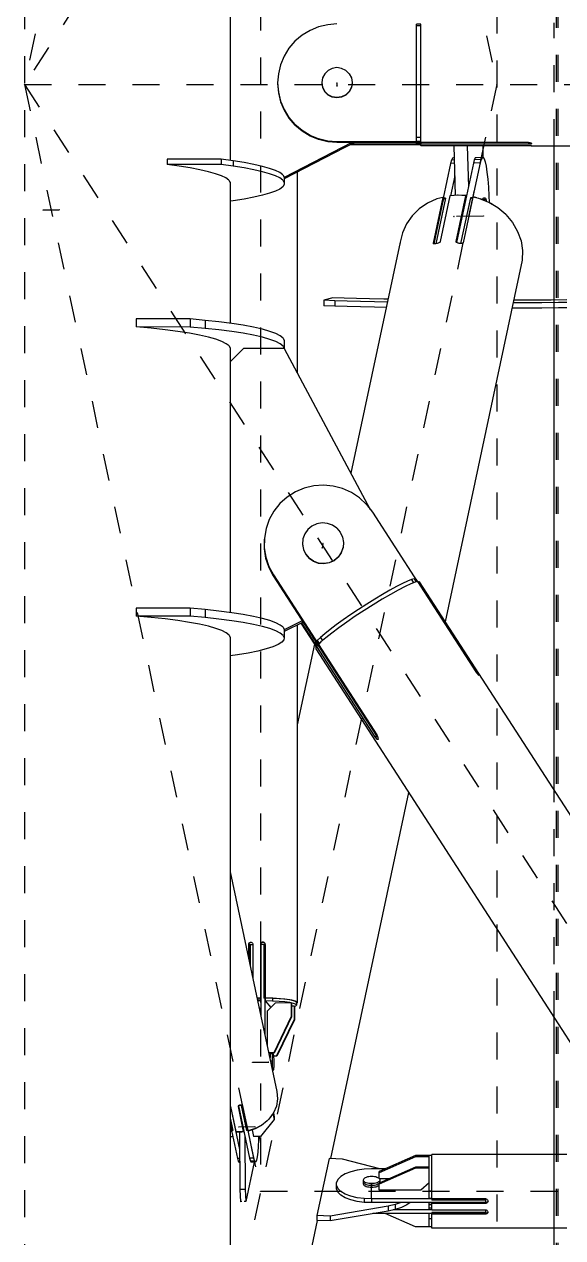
# Model space of a CAD drawing. Header units: millimetres. Extents: x 149919 to 150445, y 136651 to 136866.
# Drawn here: x 150260.213 to 150262.208, y 136795.303 to 136799.798 of the extents above; entities that cross this region are included whole.
import ezdxf

# ---------------------------------------------------------------- set-up
doc = ezdxf.new("R2010")
doc.units = ezdxf.units.MM
doc.header["$LTSCALE"] = 0.25
for name, pattern in [('CENTER', [50.8, 31.75, -6.35, 6.35, -6.35]), ('XKITLINE00', [0]), ('XKITLINE02', [4, 2, -2])]:
    doc.linetypes.add(name, pattern=pattern)

# ---------------------------------------------------------------- blocks, each defined once
blk = doc.blocks.new('çatıı')
at = {"color": 8, "linetype": 'CENTER'}
for p, q in [((11840, 16010.75), (11840, 14354.32)), ((11840, 15740.27), (12015, 14920.27)), ((12370, 15740.27), (11840, 14920.27)), ((11927.5, 15330.27), (11840, 14920.27)), ((11927.5, 15330.27), (11927.5, 14510.27)), ((12015, 15209.12), (12015, 13540.01)), ((11840, 14920.27), (12370, 14920.28)), ((12015, 14920.27), (11840, 14100.27)), ((11840, 14920.27), (12370, 14100.27)), ((11840, 14920.27), (11927.5, 14510.27)), ((11955.8, 14920.85), (11955.8, 14919.7)), ((11846.93, 14873.77), (11852.9, 14873.84)), ((12010.04, 14871.52), (11999.11, 14871.38)), ((11950.6, 14750.22), (11950.29, 14748.56)), ((11924.51, 14558.05), (11930.48, 14558.12)), ((11925.4, 14534.13), (11919.43, 14534.05)), ((11927.5, 14510.27), (12282.5, 14510.27)), ((11968.61, 14507.56), (11968.61, 14512.99))]:
    blk.add_line(p, q, dxfattribs=at)
at = {"color": 116, "linetype": 'XKITLINE02', "true_color": 0x136734}
for p, q in [((12037.16, 13721.24), (12037.17, 15406.22)), ((12037.69, 13721.24), (12037.7, 15406.22)), ((12036.31, 14897.45), (12036.31, 14943.1)), ((12036.31, 14574.44), (12036.31, 14658.63))]:
    blk.add_line(p, q, dxfattribs=at)
at = {"color": 8, "linetype": 'XKITLINE00'}
for p, q in [((11916.2, 14950.29), (11916.2, 14892.12)), ((11949, 14941.6), (11945.81, 14940.29)), ((11952.35, 14942.4), (11949, 14941.6)), ((11955.8, 14942.67), (11952.35, 14942.4)), ((11986.8, 14942.55), (11985.3, 14942.55)), ((11985.3, 14902.56), (11985.3, 14942.55)), ((11986.8, 14941.98), (11985.3, 14941.98)), ((11986.8, 14937.07), (11986.8, 14942.57)), ((11940.24, 14936.28), (11938, 14933.67)), ((11942.86, 14938.5), (11940.24, 14936.28)), ((11945.81, 14940.29), (11942.86, 14938.5)), ((11986.8, 14898.71), (11986.8, 14937.07)), ((11938, 14933.67), (11936.19, 14930.75)), ((11934.87, 14927.59), (11934.07, 14924.26)), ((11936.19, 14930.75), (11934.87, 14927.59)), ((11934.07, 14924.26), (11933.8, 14920.85)), ((11951.26, 14924.21), (11950.47, 14922.67)), ((11952.5, 14925.44), (11951.26, 14924.21)), ((11954.06, 14926.23), (11952.5, 14925.44)), ((11955.8, 14926.5), (11954.06, 14926.23)), ((11957.53, 14926.23), (11955.8, 14926.5)), ((11959.09, 14925.44), (11957.53, 14926.23)), ((11960.33, 14924.21), (11959.09, 14925.44)), ((11960.33, 14924.21), (11961.12, 14922.67)), ((11933.8, 14920.85), (11933.8, 14920.59)), ((11933.8, 14920.85), (11934.07, 14917.43)), ((11933.81, 14920.72), (11933.8, 14920.59)), ((11933.8, 14920.59), (11934.07, 14917.18)), ((11950.47, 14922.67), (11950.2, 14920.95)), ((11950.2, 14920.95), (11950.47, 14919.23)), ((11950.2, 14920.85), (11950.47, 14919.13)), ((11950.47, 14919.23), (11951.26, 14917.68)), ((11950.47, 14919.13), (11951.26, 14917.58)), ((11961.12, 14919.23), (11960.33, 14917.68)), ((11961.12, 14919.13), (11960.33, 14917.58)), ((11961.12, 14922.67), (11961.4, 14920.95)), ((11961.4, 14920.95), (11961.12, 14919.23)), ((11961.4, 14920.85), (11961.12, 14919.13)), ((11934.07, 14917.43), (11934.87, 14914.1)), ((11934.07, 14917.18), (11934.87, 14913.85)), ((11934.87, 14914.1), (11936.19, 14910.94)), ((11934.87, 14913.85), (11936.19, 14910.69)), ((11952.5, 14916.46), (11951.26, 14917.68)), ((11952.5, 14916.35), (11951.26, 14917.58)), ((11954.06, 14915.67), (11952.5, 14916.46)), ((11954.06, 14915.56), (11952.5, 14916.35)), ((11955.8, 14915.39), (11954.06, 14915.67)), ((11955.8, 14915.29), (11954.06, 14915.56)), ((11957.53, 14915.67), (11955.8, 14915.39)), ((11957.53, 14915.56), (11955.8, 14915.29)), ((11955.8, 14915.39), (11955.8, 14915.29)), ((11959.09, 14916.46), (11957.53, 14915.67)), ((11959.09, 14916.35), (11957.53, 14915.56)), ((11960.33, 14917.68), (11959.09, 14916.46)), ((11960.33, 14917.58), (11959.09, 14916.35)), ((11936.19, 14910.94), (11938, 14908.02)), ((11936.19, 14910.69), (11938, 14907.77)), ((11938, 14908.02), (11940.24, 14905.42)), ((11938, 14907.77), (11940.24, 14905.16)), ((11942.86, 14903.19), (11940.24, 14905.42)), ((11942.86, 14902.94), (11940.24, 14905.16)), ((11945.81, 14901.4), (11942.86, 14903.19)), ((11945.81, 14901.15), (11942.86, 14902.94)), ((11949, 14900.09), (11945.81, 14901.4)), ((11949, 14899.84), (11945.81, 14901.15)), ((11985.3, 14899.17), (11985.3, 14902.56)), ((11986.8, 14900.61), (11985.3, 14900.61)), ((11961.3, 14898.77), (11936.23, 14885.83)), ((11962.29, 14898.77), (11936.23, 14885.32)), ((11952.35, 14899.3), (11949, 14900.09)), ((11952.35, 14899.04), (11949, 14899.84)), ((11952.35, 14899.3), (11952.35, 14899.04)), ((11955.8, 14899.03), (11952.35, 14899.3)), ((11955.8, 14898.77), (11952.35, 14899.04)), ((11955.8, 14899.03), (11955.8, 14898.77)), ((11986.8, 14899.03), (11955.8, 14899.03)), ((11986.8, 14898.77), (11955.8, 14898.77)), ((11986.8, 14897.88), (11960.56, 14897.88)), ((11985.3, 14898.14), (11961.05, 14898.14)), ((11986.8, 14899.17), (11985.3, 14899.17)), ((11985.3, 14898.11), (11985.3, 14898.76)), ((11986.8, 14898.54), (11985.3, 14898.54)), ((11986.8, 14898.29), (11985.3, 14898.29)), ((11985.3, 14898.11), (11985.3, 14897.99)), ((11985.3, 14897.99), (11985.3, 14897.93)), ((11986.8, 14897.99), (11985.3, 14897.99)), ((11986.8, 14897.93), (11985.3, 14897.93)), ((11986.8, 14897.61), (11986.8, 14898.71)), ((12026.8, 14898.71), (11986.8, 14898.71)), ((11986.8, 14898.71), (11986.8, 14898.54)), ((12026.8, 14898.12), (11986.8, 14898.12)), ((11986.8, 14897.61), (11986.8, 14897.51)), ((12026.8, 14897.51), (11986.8, 14897.51)), ((11999.11, 14897.51), (11999.59, 14879.17)), ((12004.08, 14897.51), (12004.47, 14882.4)), ((12009.81, 14897.51), (12009.88, 14893.17)), ((12026.8, 14898.71), (12026.8, 14898.12)), ((12027.11, 14898.69), (12026.8, 14898.71)), ((12027.11, 14898.13), (12026.8, 14898.12)), ((12027.11, 14897.51), (12026.8, 14897.51)), ((12027.11, 14898.69), (12027.11, 14898.13)), ((12027.39, 14898.64), (12027.11, 14898.69)), ((12027.39, 14898.16), (12027.11, 14898.13)), ((12027.39, 14897.51), (12027.11, 14897.51)), ((12027.63, 14898.56), (12027.39, 14898.64)), ((12027.63, 14898.21), (12027.39, 14898.16)), ((12027.63, 14897.5), (12027.39, 14897.51)), ((12027.63, 14897.49), (12027.47, 14897.5)), ((12027.8, 14898.46), (12027.63, 14898.56)), ((12027.8, 14898.26), (12027.63, 14898.21)), ((12027.8, 14897.49), (12027.63, 14897.5)), ((12027.8, 14897.45), (12027.63, 14897.49)), ((12027.88, 14898.39), (12027.8, 14898.46)), ((12027.88, 14898.33), (12027.8, 14898.26)), ((12027.88, 14897.48), (12027.8, 14897.49)), ((12027.88, 14897.46), (12027.8, 14897.45)), ((12182.19, 14897.45), (12027.8, 14897.45)), ((12027.88, 14898.39), (12027.88, 14898.33)), ((12027.88, 14897.48), (12027.88, 14897.46)), ((11912.88, 14892.56), (11892.88, 14892.56)), ((11892.88, 14892.56), (11892.88, 14890.57)), ((11917.34, 14891.96), (11912.88, 14892.56)), ((11912.88, 14892.56), (11912.88, 14890.57)), ((11921.4, 14891.32), (11917.34, 14891.96)), ((11917.34, 14891.96), (11917.34, 14889.98)), ((11998.23, 14892.28), (11997.89, 14891.04)), ((11998.59, 14892.95), (11998.23, 14892.28)), ((11999.24, 14892.29), (11998.23, 14892.28)), ((11998.97, 14893.04), (11998.59, 14892.95)), ((11999.22, 14893.04), (11998.97, 14893.04)), ((12006.68, 14892.39), (12006.34, 14891.15)), ((12007.04, 14893.06), (12006.68, 14892.39)), ((12009.17, 14892.42), (12006.68, 14892.39)), ((12007.42, 14893.14), (12007.04, 14893.06)), ((12009.91, 14893.18), (12007.42, 14893.14)), ((12009.17, 14892.42), (12008.83, 14891.18)), ((12009.53, 14893.09), (12009.17, 14892.42)), ((12009.91, 14893.18), (12009.53, 14893.09)), ((12009.91, 14893.18), (12010.29, 14892.67)), ((12010.29, 14892.67), (12010.66, 14891.58)), ((12010.66, 14891.58), (12011.02, 14889.95)), ((11897.34, 14889.98), (11892.88, 14890.57)), ((11912.88, 14890.57), (11892.88, 14890.57)), ((11901.4, 14889.34), (11897.34, 14889.98)), ((11905.01, 14888.66), (11901.4, 14889.34)), ((11908.16, 14887.94), (11905.01, 14888.66)), ((11910.81, 14887.19), (11908.16, 14887.94)), ((11912.96, 14886.41), (11910.81, 14887.19)), ((11917.34, 14889.98), (11912.88, 14890.57)), ((11921.4, 14889.34), (11917.34, 14889.98)), ((11925.01, 14890.64), (11921.4, 14891.32)), ((11925.01, 14888.66), (11921.4, 14889.34)), ((11928.16, 14889.92), (11925.01, 14890.64)), ((11928.16, 14887.94), (11925.01, 14888.66)), ((11930.81, 14889.17), (11928.16, 14889.92)), ((11930.81, 14887.19), (11928.16, 14887.94)), ((11932.96, 14888.4), (11930.81, 14889.17)), ((11932.96, 14886.41), (11930.81, 14887.19)), ((11934.59, 14887.6), (11932.96, 14888.4)), ((11935.68, 14886.79), (11934.59, 14887.6)), ((11941.07, 14887.82), (11941.07, 14813.37)), ((11997.89, 14891.04), (11995.13, 14878.1)), ((11999.28, 14891.06), (11997.89, 14891.04)), ((12006.34, 14891.15), (12000.06, 14861.73)), ((12008.83, 14891.18), (12006.14, 14878.58)), ((12008.83, 14891.18), (12006.34, 14891.15)), ((12011.02, 14889.95), (12011.35, 14887.82)), ((12011.35, 14887.82), (12011.64, 14885.24)), ((11914.59, 14885.62), (11912.96, 14886.41)), ((11915.68, 14884.81), (11914.59, 14885.62)), ((11915.68, 14884.81), (11916.23, 14883.99)), ((11916.2, 14884.03), (11916.2, 14831.8)), ((11916.23, 14883.16), (11916.2, 14883.12)), ((11916.23, 14883.99), (11916.23, 14883.16)), ((11934.59, 14885.62), (11932.96, 14886.41)), ((11935.68, 14884.81), (11934.59, 14885.62)), ((11935.68, 14882.34), (11934.59, 14881.53)), ((11935.68, 14886.79), (11936.23, 14885.97)), ((11935.68, 14884.81), (11936.23, 14883.99)), ((11936.23, 14883.16), (11935.68, 14882.34)), ((11936.23, 14885.97), (11936.23, 14883.99)), ((11936.23, 14883.99), (11936.23, 14883.16)), ((11999.4, 14886.48), (11997.79, 14878.96)), ((12011.64, 14885.24), (12011.89, 14882.28)), ((11925.01, 14878.49), (11921.4, 14877.81)), ((11928.16, 14879.21), (11925.01, 14878.49)), ((11930.81, 14879.96), (11928.16, 14879.21)), ((11932.96, 14880.74), (11930.81, 14879.96)), ((11934.59, 14881.53), (11932.96, 14880.74)), ((11992.84, 14877.87), (11989.34, 14876.29)), ((11995.01, 14878.43), (11991.4, 14861.52)), ((11995.98, 14878.11), (11992.38, 14861.25)), ((11995.01, 14878.43), (11992.84, 14877.87)), ((11997.66, 14878.95), (11994.05, 14862.04)), ((11995.18, 14878.49), (11995.01, 14878.43)), ((11995.01, 14878.43), (11995.07, 14877.4)), ((11995.18, 14878.49), (11995.04, 14877.86)), ((11995.04, 14877.86), (11995.08, 14877.29)), ((11995.98, 14878.11), (11995.13, 14878.1)), ((11995.13, 14878.1), (11995.16, 14877.65)), ((11995.98, 14878.11), (11995.16, 14877.65)), ((11995.18, 14878.49), (11995.19, 14878.37)), ((12000.53, 14879.21), (11997.66, 14878.95)), ((11999.26, 14879.15), (11997.83, 14879)), ((11997.83, 14879), (11997.83, 14878.96)), ((11999.26, 14879.15), (11999.25, 14879.09)), ((12000.38, 14879.2), (11999.26, 14879.15)), ((12003.43, 14879.02), (11999.82, 14862.11)), ((12003.49, 14878.02), (12000.02, 14861.76)), ((12003.43, 14879.02), (12000.53, 14879.21)), ((12000.71, 14879.21), (12000.53, 14879.21)), ((12002.15, 14879.19), (12000.71, 14879.21)), ((12005.22, 14878.23), (12001.61, 14861.33)), ((12002.15, 14879.19), (12002.14, 14879.11)), ((12003.6, 14879.08), (12002.15, 14879.19)), ((12006.14, 14878.57), (12002.54, 14861.66)), ((12003.43, 14879.02), (12003.49, 14878.02)), ((12003.6, 14879.08), (12003.47, 14878.44)), ((12003.47, 14878.44), (12003.5, 14877.85)), ((12003.6, 14879.08), (12003.64, 14878.48)), ((12006.07, 14878.24), (12005.22, 14878.23)), ((12005.99, 14877.85), (12005.22, 14878.23)), ((12008.38, 14878.06), (12006.14, 14878.57)), ((12006.32, 14878.63), (12006.3, 14878.54)), ((12007.63, 14878.23), (12006.32, 14878.63)), ((12012.06, 14876.59), (12008.38, 14878.06)), ((12009.8, 14877.58), (12008.93, 14877.85)), ((12009.84, 14878.01), (12009.71, 14877.61)), ((12010.02, 14878.09), (12009.84, 14878.01)), ((12010.82, 14878.1), (12010.02, 14878.09)), ((12010.64, 14878.02), (12010.47, 14877.51)), ((12010.82, 14878.1), (12010.64, 14878.02)), ((12010.82, 14878.1), (12011, 14877.73)), ((12011.89, 14882.28), (12012.09, 14879.03)), ((12012.09, 14879.03), (12012.2, 14876.5)), ((11917.34, 14877.17), (11916.2, 14877.02)), ((11921.4, 14877.81), (11917.34, 14877.17)), ((11986.23, 14874.18), (11983.59, 14871.59)), ((11989.34, 14876.29), (11986.23, 14874.18)), ((11995.07, 14877.4), (11991.62, 14861.24)), ((11995.16, 14877.65), (11991.65, 14861.24)), ((12009.8, 14877.58), (12009.78, 14877.5)), ((12011.02, 14877.01), (12009.8, 14877.58)), ((12010.47, 14877.51), (12009.97, 14877.5)), ((12010.47, 14877.51), (12010.43, 14877.28)), ((12011, 14877.73), (12011.17, 14876.95)), ((12015.44, 14874.56), (12012.06, 14876.59)), ((12013.06, 14876.04), (12012.65, 14876.24)), ((12013.8, 14875.54), (12013.06, 14876.04)), ((12018.4, 14872.04), (12015.44, 14874.56)), ((11983.59, 14871.59), (11981.5, 14868.61)), ((12018.4, 14872.04), (12020.85, 14869.11)), ((12020.85, 14869.11), (12022.73, 14865.86)), ((11980.02, 14865.32), (11979.22, 14861.82)), ((11981.5, 14868.61), (11980.02, 14865.32)), ((12022.73, 14865.86), (12023.97, 14862.39)), ((11979.22, 14861.82), (11960.96, 14776.28)), ((11979.22, 14861.82), (11979.2, 14861.47)), ((11991.4, 14861.52), (11991.41, 14861.38)), ((11991.41, 14861.38), (11991.52, 14861.28)), ((11991.7, 14861.22), (11991.52, 14861.28)), ((11991.95, 14861.2), (11991.7, 14861.22)), ((11992.26, 14861.23), (11991.95, 14861.2)), ((11992.6, 14861.3), (11992.26, 14861.23)), ((11992.88, 14861.38), (11992.6, 14861.3)), ((11992.95, 14861.39), (11992.88, 14861.38)), ((11993.28, 14861.48), (11992.95, 14861.39)), ((11993.58, 14861.6), (11993.28, 14861.48)), ((11993.81, 14861.73), (11993.58, 14861.6)), ((11993.98, 14861.88), (11993.81, 14861.73)), ((11994.05, 14862.04), (11993.98, 14861.88)), ((11999.82, 14862.11), (11999.84, 14861.96)), ((11999.84, 14861.96), (11999.94, 14861.81)), ((12000.13, 14861.68), (11999.94, 14861.81)), ((12000.39, 14861.57), (12000.13, 14861.68)), ((12000.7, 14861.49), (12000.39, 14861.57)), ((12000.77, 14861.48), (12000.7, 14861.49)), ((12001.05, 14861.4), (12000.77, 14861.48)), ((12001.41, 14861.34), (12001.05, 14861.4)), ((12001.75, 14861.32), (12001.41, 14861.34)), ((12002.05, 14861.35), (12001.75, 14861.32)), ((12002.29, 14861.42), (12002.05, 14861.35)), ((12002.46, 14861.53), (12002.29, 14861.42)), ((12002.54, 14861.66), (12002.46, 14861.53)), ((12023.97, 14862.39), (12024.53, 14858.8)), ((12024.53, 14858.8), (12024.41, 14855.2)), ((12024.41, 14855.2), (11995.83, 14721.27)), ((11954.32, 14841.29), (11950.9, 14840.31)), ((11950.9, 14840.31), (11950.9, 14838.31)), ((11955.03, 14840.15), (11950.9, 14840.31)), ((11955.03, 14838.15), (11950.9, 14838.31)), ((11958.45, 14841.12), (11954.32, 14841.29)), ((11955.03, 14840.15), (11955.03, 14838.15)), ((11959.57, 14840), (11955.03, 14840.15)), ((11959.57, 14838), (11955.03, 14838.15)), ((11962.99, 14840.97), (11958.45, 14841.12)), ((11964.48, 14839.86), (11959.57, 14840)), ((11964.48, 14837.86), (11959.57, 14838)), ((11967.9, 14840.84), (11962.99, 14840.97)), ((11969.73, 14839.74), (11964.48, 14839.86)), ((11969.73, 14837.74), (11964.48, 14837.86)), ((11973.15, 14840.71), (11967.9, 14840.84)), ((11974.55, 14839.65), (11969.73, 14839.74)), ((11974.12, 14837.66), (11969.73, 14837.74)), ((11974.77, 14840.68), (11973.15, 14840.71)), ((12025.4, 14839.37), (12021.03, 14839.35)), ((12022.42, 14840.32), (12021.24, 14840.32)), ((12028.82, 14840.35), (12022.42, 14840.32)), ((12031.7, 14839.42), (12025.4, 14839.37)), ((12031.7, 14837.42), (12025.4, 14837.37)), ((12035.12, 14840.39), (12028.82, 14840.35)), ((12037.86, 14839.48), (12031.7, 14839.42)), ((12037.86, 14837.49), (12031.7, 14837.42)), ((12041.01, 14840.46), (12035.12, 14840.39)), ((12041.01, 14839.53), (12037.86, 14839.48)), ((12041.01, 14837.53), (12037.86, 14837.49)), ((11901.43, 14833.39), (11881.44, 14833.45)), ((11881.44, 14833.45), (11881.44, 14830.48)), ((11906.94, 14832.89), (11901.43, 14833.39)), ((11901.43, 14833.39), (11901.43, 14830.42)), ((11912.08, 14832.33), (11906.94, 14832.89)), ((11906.94, 14832.89), (11906.94, 14829.92)), ((12025.4, 14837.37), (12020.6, 14837.35)), ((11886.95, 14829.98), (11881.44, 14830.48)), ((11901.43, 14830.42), (11881.44, 14830.48)), ((11892.09, 14829.42), (11886.95, 14829.98)), ((11896.82, 14828.8), (11892.09, 14829.42)), ((11901.1, 14828.14), (11896.82, 14828.8)), ((11906.94, 14829.92), (11901.43, 14830.42)), ((11912.08, 14829.36), (11906.94, 14829.92)), ((11916.81, 14831.72), (11912.08, 14832.33)), ((11916.81, 14828.74), (11912.08, 14829.36)), ((11921.1, 14831.05), (11916.81, 14831.72)), ((11921.1, 14828.08), (11916.81, 14828.74)), ((11924.9, 14830.34), (11921.1, 14831.05)), ((11928.19, 14829.59), (11924.9, 14830.34)), ((11930.95, 14828.8), (11928.19, 14829.59)), ((11933.15, 14827.99), (11930.95, 14828.8)), ((11904.9, 14827.42), (11901.1, 14828.14)), ((11908.2, 14826.67), (11904.9, 14827.42)), ((11910.96, 14825.89), (11908.2, 14826.67)), ((11913.16, 14825.07), (11910.96, 14825.89)), ((11914.78, 14824.24), (11913.16, 14825.07)), ((11915.82, 14823.39), (11914.78, 14824.24)), ((11924.9, 14827.36), (11921.1, 14828.08)), ((11928.19, 14826.61), (11924.9, 14827.36)), ((11930.95, 14825.83), (11928.19, 14826.61)), ((11933.15, 14825.01), (11930.95, 14825.83)), ((11934.77, 14827.15), (11933.15, 14827.99)), ((11934.77, 14824.18), (11933.15, 14825.01)), ((11935.81, 14826.3), (11934.77, 14827.15)), ((11935.81, 14823.33), (11934.77, 14824.18)), ((11935.81, 14826.3), (11936.25, 14825.45)), ((11936.25, 14825.45), (11936.25, 14822.47)), ((11915.82, 14823.39), (11916.26, 14822.53)), ((11916.2, 14822.65), (11916.2, 14724.68)), ((11916.26, 14822.53), (11916.21, 14822.28)), ((11921.22, 14822.47), (11916.22, 14817.52)), ((11936.22, 14822.42), (11921.22, 14822.47)), ((11935.81, 14823.33), (11936.25, 14822.47)), ((11936.22, 14822.42), (11968.15, 14762.87)), ((11936.25, 14822.47), (11936.24, 14822.39)), ((11916.22, 14817.52), (11916.2, 14817.37)), ((11916.22, 14817.52), (11916.22, 14724.67)), ((11943.68, 14770.74), (11940.37, 14769.34)), ((11947.17, 14771.58), (11943.68, 14770.74)), ((11950.76, 14771.84), (11947.17, 14771.58)), ((11954.35, 14771.51), (11950.76, 14771.84)), ((11957.83, 14770.59), (11954.35, 14771.51)), ((11961.12, 14769.12), (11957.83, 14770.59)), ((11937.34, 14767.42), (11934.68, 14765.03)), ((11940.37, 14769.34), (11937.34, 14767.42)), ((11964.11, 14767.14), (11961.12, 14769.12)), ((11966.74, 14764.69), (11964.11, 14767.14)), ((11932.44, 14762.24), (11930.71, 14759.11)), ((11934.68, 14765.03), (11932.44, 14762.24)), ((11966.74, 14764.69), (11968.93, 14761.85)), ((11968.93, 14761.85), (11985.56, 14736.12)), ((11930.71, 14759.11), (11929.51, 14755.75)), ((11946.51, 14756.67), (11944.99, 14755.41)), ((11948.3, 14757.51), (11946.51, 14756.67)), ((11950.25, 14757.85), (11948.3, 14757.51)), ((11952.23, 14757.68), (11950.25, 14757.85)), ((11954.1, 14757.01), (11952.23, 14757.68)), ((11955.73, 14755.88), (11954.1, 14757.01)), ((11928.89, 14752.23), (11928.86, 14748.66)), ((11929.51, 14755.75), (11928.89, 14752.23)), ((11943.86, 14753.8), (11943.19, 14751.95)), ((11944.99, 14755.41), (11943.86, 14753.8)), ((11955.73, 14755.88), (11957.01, 14754.38)), ((11957.01, 14754.38), (11957.85, 14752.59)), ((11957.85, 14752.59), (11958.2, 14750.66)), ((11928.82, 14751.85), (11928.79, 14748.28)), ((11928.79, 14748.28), (11929.36, 14744.75)), ((11928.86, 14748.66), (11929.43, 14745.13)), ((11943.17, 14751.84), (11943.01, 14749.88)), ((11943.01, 14749.88), (11943.36, 14747.95)), ((11943.19, 14751.95), (11943.03, 14749.99)), ((11943.03, 14749.99), (11943.38, 14748.05)), ((11943.36, 14747.95), (11944.2, 14746.16)), ((11943.38, 14748.05), (11944.22, 14746.26)), ((11958.02, 14748.59), (11957.35, 14746.74)), ((11958.04, 14748.7), (11957.37, 14746.85)), ((11958.2, 14750.66), (11958.04, 14748.7)), ((11929.36, 14744.75), (11930.5, 14741.36)), ((11929.43, 14745.13), (11930.57, 14741.74)), ((11944.22, 14746.26), (11944.2, 14746.16)), ((11944.2, 14746.16), (11945.48, 14744.66)), ((11944.22, 14746.26), (11945.5, 14744.76)), ((11947.11, 14743.53), (11945.48, 14744.66)), ((11947.13, 14743.63), (11945.5, 14744.76)), ((11948.98, 14742.86), (11947.11, 14743.53)), ((11949, 14742.96), (11947.13, 14743.63)), ((11952.91, 14743.03), (11950.96, 14742.69)), ((11952.93, 14743.13), (11950.98, 14742.79)), ((11954.7, 14743.86), (11952.91, 14743.03)), ((11954.72, 14743.97), (11952.93, 14743.13)), ((11956.22, 14745.13), (11954.7, 14743.86)), ((11954.72, 14743.97), (11954.7, 14743.86)), ((11956.24, 14745.23), (11954.72, 14743.97)), ((11957.35, 14746.74), (11956.22, 14745.13)), ((11957.37, 14746.85), (11956.24, 14745.23)), ((11930.57, 14741.74), (11930.5, 14741.36)), ((11930.5, 14741.36), (11932.19, 14738.2)), ((11930.57, 14741.74), (11932.26, 14738.59)), ((11932.26, 14738.59), (11932.19, 14738.2)), ((11932.26, 14738.59), (11948.9, 14712.84)), ((11950.96, 14742.69), (11948.98, 14742.86)), ((11950.98, 14742.79), (11949, 14742.96)), ((11932.19, 14738.2), (11970.45, 14679.01)), ((11977.86, 14734.26), (11975.37, 14732.89)), ((11980.06, 14735.4), (11977.86, 14734.26)), ((11981.02, 14734.3), (11978.51, 14732.99)), ((11981.91, 14736.26), (11980.06, 14735.4)), ((11983.11, 14735.28), (11981.02, 14734.3)), ((11983.36, 14736.85), (11981.91, 14736.26)), ((11984.71, 14735.91), (11983.11, 14735.28)), ((11984.39, 14737.13), (11983.36, 14736.85)), ((11983.36, 14736.85), (11984.12, 14735.68)), ((11984.39, 14737.13), (11985.11, 14736.01)), ((11985.6, 14736.13), (11984.71, 14735.91)), ((11985.06, 14737), (11984.94, 14737.11)), ((11984.94, 14737.11), (11985.58, 14736.12)), ((11985.06, 14737), (11985.78, 14735.88)), ((11985.6, 14736.13), (12007.22, 14702.68)), ((11986.11, 14736.09), (11985.76, 14735.87)), ((11986.11, 14736.09), (12007.72, 14702.65)), ((11986.28, 14736.05), (11986.11, 14736.09)), ((11986.28, 14736.05), (12262.3, 14308.99)), ((11969.77, 14729.59), (11966.8, 14727.74)), ((11972.53, 14729.57), (11969.24, 14727.57)), ((11972.65, 14731.32), (11969.77, 14729.59)), ((11975.65, 14731.4), (11972.53, 14729.57)), ((11975.37, 14732.89), (11972.65, 14731.32)), ((11978.51, 14732.99), (11975.65, 14731.4)), ((11901.43, 14726.27), (11881.44, 14726.33)), ((11881.44, 14726.33), (11881.44, 14723.35)), ((11906.94, 14725.77), (11901.43, 14726.27)), ((11901.43, 14726.27), (11901.43, 14723.29)), ((11912.08, 14725.21), (11906.94, 14725.77)), ((11906.94, 14725.77), (11906.94, 14722.79)), ((11916.81, 14724.6), (11912.08, 14725.21)), ((11963.82, 14725.81), (11960.9, 14723.87)), ((11965.89, 14725.44), (11962.58, 14723.26)), ((11966.8, 14727.74), (11963.82, 14725.81)), ((11969.24, 14727.57), (11965.89, 14725.44)), ((11886.95, 14722.85), (11881.44, 14723.35)), ((11901.43, 14723.29), (11881.44, 14723.35)), ((11892.09, 14722.29), (11886.95, 14722.85)), ((11896.82, 14721.68), (11892.09, 14722.29)), ((11901.1, 14721.01), (11896.82, 14721.68)), ((11904.9, 14720.3), (11901.1, 14721.01)), ((11906.94, 14722.79), (11901.43, 14723.29)), ((11912.08, 14722.24), (11906.94, 14722.79)), ((11916.81, 14721.62), (11912.08, 14722.24)), ((11921.1, 14723.93), (11916.81, 14724.6)), ((11921.1, 14720.95), (11916.81, 14721.62)), ((11924.9, 14723.22), (11921.1, 14723.93)), ((11924.9, 14720.24), (11921.1, 14720.95)), ((11928.19, 14722.47), (11924.9, 14723.22)), ((11930.95, 14721.68), (11928.19, 14722.47)), ((11933.15, 14720.87), (11930.95, 14721.68)), ((11934.77, 14720.03), (11933.15, 14720.87)), ((11942.89, 14721.64), (11936.25, 14718.29)), ((11943.23, 14721.12), (11936.25, 14717.6)), ((11942.44, 14720.72), (11947.48, 14712.91)), ((11942.67, 14720.84), (11947.59, 14713.24)), ((11958.12, 14721.95), (11955.54, 14720.1)), ((11959.4, 14721.09), (11956.46, 14718.99)), ((11960.9, 14723.87), (11958.12, 14721.95)), ((11962.58, 14723.26), (11959.4, 14721.09)), ((11908.2, 14719.55), (11904.9, 14720.3)), ((11910.96, 14718.77), (11908.2, 14719.55)), ((11913.15, 14717.95), (11910.96, 14718.77)), ((11914.78, 14717.12), (11913.15, 14717.95)), ((11915.82, 14716.27), (11914.78, 14717.12)), ((11915.82, 14716.27), (11916.26, 14715.41)), ((11928.19, 14719.49), (11924.9, 14720.24)), ((11930.95, 14718.71), (11928.19, 14719.49)), ((11933.15, 14717.89), (11930.95, 14718.71)), ((11934.77, 14717.06), (11933.15, 14717.89)), ((11935.81, 14719.18), (11934.77, 14720.03)), ((11935.81, 14716.21), (11934.77, 14717.06)), ((11935.81, 14719.18), (11936.25, 14718.32)), ((11935.81, 14716.21), (11936.25, 14715.35)), ((11936.25, 14718.32), (11936.25, 14715.35)), ((11941.07, 14720.03), (11941.07, 14580.4)), ((11951.25, 14716.82), (11949.65, 14715.46)), ((11953.23, 14718.38), (11951.25, 14716.82)), ((11953.84, 14717.04), (11951.62, 14715.29)), ((11955.54, 14720.1), (11953.23, 14718.38)), ((11956.46, 14718.99), (11953.84, 14717.04)), ((11916.2, 14715.53), (11916.2, 14354.32)), ((11916.26, 14715.41), (11916.21, 14715.16)), ((11932.06, 14711.96), (11929.56, 14711.16)), ((11933.99, 14712.79), (11932.06, 14711.96)), ((11935.34, 14713.63), (11933.99, 14712.79)), ((11936.09, 14714.49), (11935.34, 14713.63)), ((11936.25, 14715.35), (11936.09, 14714.49)), ((11947.45, 14712.96), (11941.07, 14683.08)), ((11947.57, 14713.22), (11947.48, 14712.97)), ((11947.48, 14712.97), (11947.49, 14712.79)), ((11947.49, 14712.79), (11948.09, 14711.87)), ((11947.78, 14713.54), (11947.57, 14713.22)), ((11947.57, 14713.22), (11948.3, 14712.1)), ((11948.02, 14713.69), (11947.78, 14713.54)), ((11947.78, 14713.54), (11948.59, 14712.29)), ((11947.98, 14711.74), (11947.9, 14711.23)), ((11948.23, 14712.06), (11947.98, 14711.74)), ((11948.83, 14712.44), (11948.23, 14712.06)), ((11948.23, 14712.06), (11969.85, 14678.62)), ((11949.65, 14715.46), (11948.47, 14714.34)), ((11948.47, 14714.34), (11949.23, 14713.17)), ((11948.83, 14712.44), (11948.59, 14712.29)), ((11948.9, 14712.82), (11948.88, 14712.68)), ((11948.95, 14712.74), (11948.88, 14712.68)), ((11948.88, 14712.68), (11970.49, 14679.24)), ((11949.87, 14713.8), (11948.89, 14712.84)), ((11948.89, 14712.84), (11970.51, 14679.39)), ((11949.65, 14715.46), (11950.42, 14714.27)), ((11951.62, 14715.29), (11949.87, 14713.8)), ((11918.89, 14708.98), (11916.2, 14708.6)), ((11922.95, 14709.66), (11918.89, 14708.98)), ((11926.52, 14710.4), (11922.95, 14709.66)), ((11929.56, 14711.16), (11926.52, 14710.4)), ((11947.9, 14711.23), (12223.92, 14284.18)), ((12007.22, 14702.68), (12007.44, 14702.37)), ((12007.72, 14702.65), (12007.39, 14702.43)), ((12007.72, 14702.65), (12007.92, 14702.33)), ((12007.44, 14702.37), (12007.67, 14702.07)), ((12007.92, 14702.33), (12007.62, 14702.14)), ((12007.67, 14702.07), (12007.9, 14701.82)), ((12008.07, 14701.67), (12007.9, 14701.82)), ((12007.92, 14702.33), (12008.1, 14702.03)), ((12008.1, 14702.03), (12008.24, 14701.77)), ((12008.11, 14701.62), (12008.25, 14701.46)), ((12008.24, 14701.77), (12008.35, 14701.57)), ((12008.35, 14701.37), (12008.25, 14701.46)), ((12008.35, 14701.57), (12008.4, 14701.43)), ((12008.4, 14701.36), (12008.35, 14701.37)), ((12008.4, 14701.43), (12008.4, 14701.36)), ((11970.66, 14679.13), (11969.85, 14678.62)), ((11969.85, 14678.62), (11970.06, 14678.31)), ((11970.82, 14678.78), (11970.06, 14678.31)), ((11970.06, 14678.31), (11970.28, 14678.03)), ((11970.28, 14678.03), (11970.49, 14677.82)), ((11970.49, 14679.24), (11970.45, 14679.01)), ((11970.65, 14679.14), (11970.45, 14679.01)), ((11970.56, 14679.3), (11970.49, 14679.24)), ((11970.68, 14677.67), (11970.49, 14677.82)), ((11970.51, 14679.39), (11970.7, 14679.06)), ((11970.83, 14677.59), (11970.68, 14677.67)), ((11970.7, 14679.06), (11970.85, 14678.71)), ((11970.94, 14677.6), (11970.83, 14677.59)), ((11970.85, 14678.71), (11970.95, 14678.38)), ((11971.01, 14677.68), (11970.94, 14677.6)), ((11970.95, 14678.38), (11970.99, 14678.07)), ((11970.99, 14678.07), (11970.99, 14678.03)), ((11970.99, 14678.03), (11971.02, 14677.84)), ((11971.02, 14677.84), (11971.01, 14677.68)), ((11982.32, 14657.98), (11953.39, 14522.41)), ((11916.2, 14628.62), (11933.56, 14547.26)), ((11923.07, 14601.89), (11923.01, 14601.62)), ((11923.01, 14601.62), (11923.08, 14601.55)), ((11923.01, 14601.62), (11923.01, 14596.68)), ((11923.17, 14602.13), (11923.07, 14601.89)), ((11923.12, 14601.81), (11923.08, 14601.55)), ((11923.08, 14601.55), (11923.08, 14596.37)), ((11923.23, 14602.05), (11923.12, 14601.81)), ((11923.58, 14601.61), (11923.16, 14601.57)), ((11923.16, 14601.57), (11923.16, 14596)), ((11923.35, 14602.32), (11923.17, 14602.13)), ((11923.27, 14602.09), (11923.23, 14602.05)), ((11923.42, 14602.25), (11923.27, 14602.09)), ((11923.59, 14602.44), (11923.35, 14602.32)), ((11923.65, 14602.37), (11923.42, 14602.25)), ((11924.62, 14601.62), (11923.58, 14601.61)), ((11923.58, 14601.61), (11923.58, 14594.02)), ((11923.85, 14602.49), (11923.59, 14602.44)), ((11923.91, 14602.42), (11923.65, 14602.37)), ((11924.1, 14602.46), (11923.85, 14602.49)), ((11924.17, 14602.39), (11923.91, 14602.42)), ((11924.34, 14602.34), (11924.1, 14602.46)), ((11924.4, 14602.27), (11924.17, 14602.39)), ((11924.52, 14602.16), (11924.34, 14602.34)), ((11924.52, 14602.16), (11924.64, 14601.93)), ((11924.62, 14601.62), (11924.68, 14601.56)), ((11924.62, 14601.62), (11924.62, 14589.14)), ((11924.64, 14601.93), (11924.68, 14601.67)), ((11924.68, 14601.67), (11924.68, 14588.86)), ((11927.51, 14601.97), (11927.47, 14601.71)), ((11927.47, 14601.71), (11927.47, 14581.85)), ((11927.47, 14601.71), (11927.53, 14601.63)), ((11927.63, 14602.2), (11927.51, 14601.97)), ((11927.51, 14601.97), (11927.57, 14601.89)), ((11927.57, 14601.89), (11927.53, 14601.63)), ((11927.53, 14601.63), (11927.53, 14581.78)), ((11927.69, 14602.13), (11927.57, 14601.89)), ((11928.65, 14601.67), (11927.61, 14601.66)), ((11927.61, 14601.66), (11927.61, 14575.16)), ((11927.82, 14602.39), (11927.63, 14602.2)), ((11927.88, 14602.32), (11927.69, 14602.13)), ((11928.06, 14602.51), (11927.82, 14602.39)), ((11928.12, 14602.44), (11927.88, 14602.32)), ((11928.32, 14602.55), (11928.06, 14602.51)), ((11928.38, 14602.48), (11928.12, 14602.44)), ((11928.58, 14602.51), (11928.32, 14602.55)), ((11928.65, 14602.44), (11928.38, 14602.48)), ((11928.82, 14602.39), (11928.58, 14602.51)), ((11928.89, 14602.32), (11928.65, 14602.44)), ((11928.65, 14601.67), (11928.65, 14581.82)), ((11929.12, 14601.65), (11928.65, 14601.67)), ((11929.01, 14602.2), (11928.82, 14602.39)), ((11929.01, 14602.2), (11929.11, 14601.96)), ((11929.11, 14601.96), (11929.18, 14601.7)), ((11929.12, 14601.65), (11929.12, 14581.79)), ((11929.12, 14601.65), (11929.18, 14601.59)), ((11929.18, 14601.7), (11929.18, 14581.85)), ((11927.47, 14581.85), (11926.18, 14581.85)), ((11926.8, 14581.81), (11926.19, 14581.8)), ((11927.5, 14581.81), (11926.8, 14581.81)), ((11926.8, 14581.81), (11926.8, 14580.82)), ((11927.47, 14581.85), (11927.53, 14581.78)), ((11927.5, 14581.81), (11927.61, 14581.69)), ((11927.5, 14581.81), (11927.5, 14580.82)), ((11929.1, 14581.82), (11928.65, 14581.82)), ((11929.1, 14581.82), (11929.1, 14568.17)), ((11929.1, 14581.82), (11929.12, 14581.79)), ((11929.18, 14581.85), (11929.22, 14581.8)), ((11932.09, 14581.76), (11929.18, 14581.85)), ((11931.86, 14581.72), (11929.22, 14581.8)), ((11929.22, 14581.8), (11929.22, 14580.81)), ((11934.32, 14581.58), (11931.86, 14581.72)), ((11931.86, 14581.72), (11931.86, 14580.73)), ((11934.83, 14581.6), (11932.09, 14581.76)), ((11936.49, 14581.39), (11934.32, 14581.58)), ((11937.21, 14581.37), (11934.83, 14581.6)), ((11938.29, 14581.15), (11936.49, 14581.39)), ((11939.1, 14581.09), (11937.21, 14581.37)), ((11926.8, 14580.82), (11926.4, 14580.81)), ((11927.5, 14580.82), (11926.8, 14580.82)), ((11926.94, 14578.27), (11927.49, 14577.64)), ((11927.38, 14577.77), (11927.38, 14576.19)), ((11927.61, 14577.65), (11927.49, 14577.64)), ((11927.5, 14580.82), (11927.61, 14580.7)), ((11929.22, 14580.81), (11931.34, 14578.41)), ((11931.86, 14580.73), (11929.22, 14580.81)), ((11932.88, 14579.96), (11929.9, 14576.95)), ((11929.9, 14576.95), (11929.9, 14564.41)), ((11934.32, 14580.59), (11931.86, 14580.73)), ((11938.85, 14580.04), (11932.88, 14579.96)), ((11936.49, 14580.4), (11934.32, 14580.59)), ((11938.29, 14580.15), (11936.49, 14580.4)), ((11939.63, 14580.86), (11938.29, 14581.15)), ((11938.83, 14580.04), (11938.29, 14580.15)), ((11938.85, 14580.04), (11938.85, 14575.07)), ((11938.85, 14580.04), (11938.95, 14579.92)), ((11939.63, 14579.87), (11938.85, 14580.03)), ((11938.95, 14579.92), (11938.95, 14574.96)), ((11939.9, 14578.85), (11938.95, 14578.84)), ((11940.41, 14580.75), (11939.1, 14581.09)), ((11940.46, 14580.55), (11939.63, 14580.86)), ((11940.46, 14579.56), (11939.63, 14579.87)), ((11939.9, 14578.85), (11939.9, 14573.88)), ((11939.9, 14578.85), (11940.01, 14578.73)), ((11940.47, 14578.91), (11940, 14578.73)), ((11940.01, 14578.73), (11940.01, 14573.76)), ((11941.07, 14580.4), (11940.41, 14580.75)), ((11940.46, 14580.55), (11940.75, 14580.23)), ((11940.46, 14579.56), (11940.75, 14579.24)), ((11940.75, 14579.24), (11940.47, 14578.91)), ((11940.75, 14580.23), (11940.75, 14579.24)), ((11941.05, 14580.03), (11940.75, 14579.88)), ((11941.07, 14580.4), (11941.05, 14580.03)), ((11938.85, 14575.07), (11932.38, 14561.59)), ((11938.95, 14574.96), (11932.49, 14561.47)), ((11939.9, 14573.88), (11933.44, 14560.4)), ((11940.01, 14573.76), (11933.54, 14560.28)), ((11938.85, 14575.07), (11938.95, 14574.96)), ((11939.9, 14573.88), (11940.01, 14573.76)), ((11932.38, 14561.59), (11930.51, 14561.57)), ((11932.49, 14561.47), (11930.53, 14561.45)), ((11931.22, 14561.23), (11930.58, 14561.22)), ((11930.95, 14561.45), (11930.95, 14561.22)), ((11930.97, 14559.53), (11930.96, 14559.42)), ((11930.97, 14559.53), (11930.96, 14559.42)), ((11930.99, 14559.99), (11930.97, 14559.53)), ((11930.99, 14559.99), (11930.97, 14559.53)), ((11931.02, 14560.39), (11930.99, 14559.99)), ((11931.02, 14560.39), (11930.99, 14559.99)), ((11931.06, 14560.73), (11931.02, 14560.39)), ((11931.06, 14560.73), (11931.02, 14560.39)), ((11931.11, 14560.98), (11931.06, 14560.73)), ((11931.11, 14560.98), (11931.06, 14560.73)), ((11931.16, 14561.15), (11931.11, 14560.98)), ((11931.16, 14561.15), (11931.11, 14560.98)), ((11931.22, 14561.23), (11931.16, 14561.15)), ((11931.22, 14561.23), (11931.16, 14561.15)), ((11932.01, 14561.24), (11931.22, 14561.23)), ((11931.75, 14559.04), (11931.74, 14558.51)), ((11931.76, 14559.54), (11931.75, 14559.04)), ((11931.79, 14560), (11931.76, 14559.54)), ((11931.82, 14560.4), (11931.79, 14560)), ((11931.86, 14560.74), (11931.82, 14560.4)), ((11931.91, 14560.99), (11931.86, 14560.74)), ((11931.96, 14561.16), (11931.91, 14560.99)), ((11932.01, 14561.24), (11931.96, 14561.16)), ((11932.07, 14561.22), (11932.01, 14561.24)), ((11932.07, 14561.22), (11932.13, 14561.11)), ((11932.13, 14561.11), (11932.18, 14560.91)), ((11932.18, 14560.91), (11932.23, 14560.62)), ((11932.23, 14560.62), (11932.28, 14560.26)), ((11933.44, 14560.4), (11932.26, 14560.38)), ((11933.54, 14560.28), (11932.28, 14560.26)), ((11932.28, 14560.26), (11932.32, 14559.84)), ((11932.32, 14559.84), (11932.35, 14559.36)), ((11932.35, 14559.36), (11932.38, 14558.85)), ((11932.38, 14561.59), (11932.49, 14561.47)), ((11932.38, 14558.85), (11932.39, 14558.31)), ((11933.44, 14560.4), (11933.54, 14560.28)), ((11931.74, 14558.51), (11931.16, 14558.51)), ((11931.74, 14558.51), (11931.75, 14557.97)), ((11931.75, 14557.97), (11931.76, 14557.44)), ((11931.76, 14557.44), (11931.79, 14556.92)), ((11931.79, 14556.92), (11931.82, 14556.45)), ((11931.82, 14556.45), (11931.86, 14556.02)), ((11931.86, 14556.02), (11931.91, 14555.66)), ((11932.07, 14555.07), (11931.89, 14555.06)), ((11932.13, 14555.05), (11931.9, 14555.05)), ((11931.91, 14555.66), (11931.96, 14555.38)), ((11931.96, 14555.38), (11932.01, 14555.18)), ((11932.01, 14555.18), (11932.07, 14555.07)), ((11932.13, 14555.05), (11932.07, 14555.07)), ((11932.18, 14555.12), (11932.13, 14555.05)), ((11932.23, 14555.29), (11932.18, 14555.12)), ((11932.28, 14555.55), (11932.23, 14555.29)), ((11932.32, 14555.88), (11932.28, 14555.55)), ((11932.35, 14556.28), (11932.32, 14555.88)), ((11932.38, 14556.74), (11932.35, 14556.28)), ((11932.39, 14557.25), (11932.38, 14556.74)), ((11932.39, 14558.31), (11932.4, 14557.77)), ((11932.4, 14557.77), (11932.39, 14557.25)), ((11933.56, 14547.26), (11933.79, 14544.57)), ((11916.28, 14541.78), (11916.2, 14541.85)), ((11916.28, 14541.78), (11916.35, 14541.66)), ((11916.33, 14541.69), (11919.73, 14525.77)), ((11916.35, 14541.66), (11918.32, 14532.42)), ((11919.15, 14541.82), (11919.13, 14541.69)), ((11919.13, 14541.69), (11921.1, 14532.45)), ((11919.24, 14541.94), (11919.15, 14541.82)), ((11919.22, 14541.91), (11921.13, 14532.98)), ((11919.41, 14542.05), (11919.24, 14541.94)), ((11919.26, 14541.96), (11923.42, 14522.49)), ((11920.29, 14542.06), (11919.4, 14542.05)), ((11919.64, 14542.13), (11919.41, 14542.05)), ((11919.9, 14542.18), (11919.64, 14542.13)), ((11920.16, 14542.19), (11919.9, 14542.18)), ((11920.41, 14542.16), (11920.16, 14542.19)), ((11920.46, 14542.15), (11920.29, 14542.06)), ((11920.29, 14542.06), (11922.26, 14532.81)), ((11920.62, 14542.1), (11920.41, 14542.16)), ((11920.74, 14542), (11920.62, 14542.1)), ((11920.74, 14542), (11920.83, 14541.9)), ((11920.83, 14541.9), (11922.8, 14532.66)), ((11933.33, 14541.87), (11932.22, 14539.3)), ((11933.79, 14544.57), (11933.33, 14541.87)), ((11916.2, 14537.42), (11917.19, 14532.75)), ((11932.53, 14536.9), (11927.4, 14530.58)), ((11929.9, 14536.33), (11927.86, 14534.66)), ((11930.51, 14536.99), (11928.28, 14535.04)), ((11930.3, 14536.8), (11929.9, 14536.33)), ((11932.22, 14539.3), (11930.51, 14536.99)), ((11931.55, 14538.31), (11931, 14537.66)), ((11931.69, 14538.58), (11931.55, 14538.31)), ((11932.07, 14539.09), (11932.53, 14536.9)), ((11932.24, 14539.34), (11932.57, 14537.79)), ((11932.57, 14537.79), (11932.53, 14536.9)), ((11916.2, 14535.58), (11916.75, 14532.98)), ((11916.2, 14535.31), (11916.66, 14533.14)), ((11916.2, 14534.64), (11916.64, 14532.58)), ((11916.64, 14532.58), (11916.2, 14532.71)), ((11916.75, 14532.47), (11916.2, 14532.64)), ((11916.66, 14533.14), (11916.64, 14532.58)), ((11916.67, 14533.36), (11916.65, 14532.94)), ((11916.65, 14532.94), (11916.75, 14532.47)), ((11916.75, 14532.98), (11916.74, 14532.74)), ((11917.19, 14532.75), (11916.74, 14532.74)), ((11916.74, 14532.74), (11918.94, 14522.44)), ((11917.19, 14532.75), (11916.75, 14532.98)), ((11916.76, 14532.67), (11916.75, 14532.47)), ((11919.7, 14532.29), (11918.32, 14532.42)), ((11918.39, 14532.41), (11918.43, 14532.24)), ((11919.12, 14532.19), (11918.43, 14532.24)), ((11919.09, 14532.35), (11919.12, 14532.19)), ((11919.82, 14532.19), (11919.12, 14532.19)), ((11921.1, 14532.45), (11919.7, 14532.29)), ((11919.71, 14532.19), (11919.76, 14510.96)), ((11920.52, 14532.21), (11919.82, 14532.19)), ((11920.48, 14532.38), (11920.52, 14532.21)), ((11921.21, 14532.27), (11920.52, 14532.21)), ((11921.13, 14532.98), (11921.1, 14532.45)), ((11921.13, 14533.19), (11921.11, 14532.73)), ((11921.11, 14532.73), (11921.21, 14532.27)), ((11921.23, 14532.73), (11921.21, 14532.27)), ((11922.72, 14533.05), (11922.26, 14532.81)), ((11922.71, 14532.82), (11922.26, 14532.81)), ((11922.72, 14533.05), (11922.71, 14532.82)), ((11922.71, 14532.82), (11924.91, 14522.51)), ((11925.64, 14533.57), (11922.8, 14532.66)), ((11922.89, 14532.68), (11922.91, 14532.55)), ((11925.5, 14533.39), (11922.91, 14532.55)), ((11924.39, 14533.03), (11924.91, 14530.55)), ((11925.47, 14533.51), (11925.5, 14533.39)), ((11927.86, 14534.66), (11925.5, 14533.39)), ((11928.28, 14535.04), (11925.64, 14533.57)), ((11916.46, 14530.44), (11916.2, 14530.65)), ((11917.23, 14530.45), (11916.46, 14530.44)), ((11921.7, 14530.53), (11921.75, 14510.99)), ((11927.4, 14530.58), (11924.91, 14530.55)), ((11926.73, 14529.32), (11926.63, 14526.89)), ((11927.14, 14530.57), (11926.7, 14528.49)), ((11926.75, 14530.57), (11926.73, 14529.32)), ((11926.27, 14523.08), (11926.03, 14521.86)), ((11926.47, 14524.78), (11926.27, 14523.08)), ((11926.63, 14526.89), (11926.47, 14524.78)), ((11984.91, 14523.48), (11971.41, 14517.59)), ((11984.91, 14523.05), (11971.41, 14517.17)), ((11989.91, 14523.48), (11984.91, 14523.48)), ((11984.91, 14523.48), (11984.91, 14523.05)), ((11989.91, 14523.05), (11984.91, 14523.05)), ((11990.91, 14523.49), (11989.91, 14523.49)), ((11989.91, 14523.48), (11989.91, 14523.46)), ((11989.91, 14523.46), (11989.91, 14523.41)), ((11989.91, 14518.82), (11989.91, 14523.41)), ((11990.91, 14507.44), (11990.91, 14523.92)), ((12041.01, 14523.92), (11990.91, 14523.92)), ((11919.73, 14522.45), (11918.94, 14522.44)), ((11918.94, 14522.44), (11919.22, 14521.43)), ((11919.74, 14521.44), (11919.22, 14521.43)), ((11919.22, 14521.43), (11919.51, 14520.98)), ((11919.74, 14520.98), (11919.51, 14520.98)), ((11925.12, 14521.05), (11922.03, 14506.46)), ((11924.91, 14522.51), (11923.42, 14522.49)), ((11923.42, 14522.49), (11923.7, 14521.49)), ((11925.19, 14521.51), (11923.7, 14521.49)), ((11923.7, 14521.49), (11923.98, 14521.04)), ((11925.48, 14521.05), (11923.98, 14521.04)), ((11924.91, 14522.51), (11925.19, 14521.51)), ((11925.19, 14521.51), (11925.48, 14521.05)), ((11925.76, 14521.17), (11925.48, 14521.05)), ((11926.03, 14521.86), (11925.76, 14521.17)), ((11952.84, 14522.43), (11948.33, 14501.29)), ((11957.82, 14522.24), (11952.84, 14522.43)), ((11971.62, 14518.55), (11957.82, 14522.24)), ((11965.89, 14518.43), (11963.28, 14518.07)), ((11968.61, 14518.55), (11965.89, 14518.43)), ((11973.62, 14518.55), (11968.61, 14518.55)), ((11984.91, 14519.23), (11971.41, 14513.34)), ((11984.91, 14518.81), (11971.41, 14512.92)), ((11989.91, 14519.23), (11984.91, 14519.23)), ((11984.91, 14519.23), (11984.91, 14518.81)), ((11989.91, 14518.81), (11984.91, 14518.81)), ((11989.91, 14518.82), (11989.91, 14518.81)), ((11989.91, 14518.81), (11989.91, 14518.79)), ((11989.91, 14513.02), (11989.91, 14518.79)), ((11956.15, 14514.71), (11955.58, 14513.57)), ((11957.27, 14515.77), (11956.15, 14514.71)), ((11958.88, 14516.71), (11957.27, 14515.77)), ((11960.91, 14517.49), (11958.88, 14516.71)), ((11963.28, 14518.07), (11960.91, 14517.49)), ((11965.56, 14514.67), (11965.51, 14514.44)), ((11965.51, 14514.44), (11965.51, 14513.72)), ((11965.51, 14514.44), (11965.56, 14514.21)), ((11965.7, 14514.89), (11965.56, 14514.67)), ((11965.56, 14514.21), (11965.7, 14513.99)), ((11965.93, 14515.1), (11965.7, 14514.89)), ((11965.93, 14513.78), (11965.7, 14513.99)), ((11966.24, 14515.29), (11965.93, 14515.1)), ((11966.24, 14513.59), (11965.93, 14513.78)), ((11966.62, 14515.45), (11966.24, 14515.29)), ((11967.06, 14515.58), (11966.62, 14515.45)), ((11967.55, 14515.68), (11967.06, 14515.58)), ((11968.07, 14515.74), (11967.55, 14515.68)), ((11968.61, 14515.76), (11968.07, 14515.74)), ((11969.15, 14515.74), (11968.61, 14515.76)), ((11969.67, 14515.68), (11969.15, 14515.74)), ((11970.16, 14515.58), (11969.67, 14515.68)), ((11970.61, 14515.45), (11970.16, 14515.58)), ((11970.99, 14515.29), (11970.61, 14515.45)), ((11971.3, 14515.1), (11970.99, 14515.29)), ((11971.3, 14513.78), (11970.99, 14513.59)), ((11971.53, 14514.89), (11971.3, 14515.1)), ((11971.53, 14513.99), (11971.3, 14513.78)), ((11971.41, 14514.99), (11971.41, 14517.59)), ((11974.98, 14514.9), (11971.51, 14514.9)), ((11971.53, 14514.89), (11971.67, 14514.67)), ((11971.67, 14514.21), (11971.53, 14513.99)), ((11971.67, 14514.67), (11971.71, 14514.44)), ((11971.71, 14514.44), (11971.67, 14514.21)), ((11971.71, 14514.44), (11971.71, 14513.72)), ((11921.75, 14510.99), (11919.76, 14510.96)), ((11919.76, 14510.96), (11920.04, 14506.43)), ((11921.75, 14510.99), (11922.03, 14506.46)), ((11955.58, 14511.05), (11955.58, 14513.57)), ((11955.58, 14512.41), (11956.15, 14511.27)), ((11955.58, 14511.05), (11956.15, 14509.91)), ((11957.27, 14510.21), (11956.15, 14511.27)), ((11957.27, 14508.85), (11956.15, 14509.91)), ((11958.88, 14509.27), (11957.27, 14510.21)), ((11960.91, 14508.49), (11958.88, 14509.27)), ((11965.51, 14513.72), (11965.56, 14513.49)), ((11965.51, 14513.72), (11965.51, 14512.99)), ((11965.51, 14513.72), (11965.56, 14513.49)), ((11965.51, 14512.99), (11965.56, 14512.76)), ((11965.56, 14513.49), (11965.7, 14513.27)), ((11965.56, 14513.49), (11965.7, 14513.27)), ((11965.56, 14512.76), (11965.7, 14512.54)), ((11965.93, 14513.06), (11965.7, 14513.27)), ((11965.93, 14513.06), (11965.7, 14513.27)), ((11965.93, 14512.33), (11965.7, 14512.54)), ((11966.24, 14512.87), (11965.93, 14513.06)), ((11966.24, 14512.87), (11965.93, 14513.06)), ((11966.24, 14512.15), (11965.93, 14512.33)), ((11966.62, 14513.43), (11966.24, 14513.59)), ((11966.62, 14512.71), (11966.24, 14512.87)), ((11966.62, 14512.71), (11966.24, 14512.87)), ((11966.62, 14511.98), (11966.24, 14512.15)), ((11967.06, 14513.3), (11966.62, 14513.43)), ((11967.06, 14512.58), (11966.62, 14512.71)), ((11967.06, 14512.58), (11966.62, 14512.71)), ((11967.06, 14511.85), (11966.62, 14511.98)), ((11967.55, 14513.2), (11967.06, 14513.3)), ((11967.55, 14512.48), (11967.06, 14512.58)), ((11967.55, 14512.48), (11967.06, 14512.58)), ((11967.55, 14511.75), (11967.06, 14511.85)), ((11968.07, 14513.14), (11967.55, 14513.2)), ((11968.07, 14512.42), (11967.55, 14512.48)), ((11968.07, 14512.42), (11967.55, 14512.48)), ((11968.07, 14511.7), (11967.55, 14511.75)), ((11968.61, 14513.12), (11968.07, 14513.14)), ((11968.61, 14512.4), (11968.07, 14512.42)), ((11968.61, 14512.4), (11968.07, 14512.42)), ((11968.61, 14511.68), (11968.07, 14511.7)), ((11969.15, 14513.14), (11968.61, 14513.12)), ((11968.61, 14513.12), (11968.61, 14512.4)), ((11969.15, 14512.42), (11968.61, 14512.4)), ((11969.15, 14512.42), (11968.61, 14512.4)), ((11968.61, 14512.4), (11968.61, 14511.68)), ((11969.15, 14511.7), (11968.61, 14511.68)), ((11969.67, 14513.2), (11969.15, 14513.14)), ((11969.67, 14512.48), (11969.15, 14512.42)), ((11969.67, 14512.48), (11969.15, 14512.42)), ((11969.67, 14511.75), (11969.15, 14511.7)), ((11970.16, 14513.3), (11969.67, 14513.2)), ((11970.16, 14512.58), (11969.67, 14512.48)), ((11970.16, 14512.58), (11969.67, 14512.48)), ((11970.16, 14511.85), (11969.67, 14511.75)), ((11970.61, 14513.43), (11970.16, 14513.3)), ((11970.61, 14512.71), (11970.16, 14512.58)), ((11970.61, 14512.71), (11970.16, 14512.58)), ((11970.61, 14511.98), (11970.16, 14511.85)), ((11970.99, 14513.59), (11970.61, 14513.43)), ((11970.99, 14512.87), (11970.61, 14512.71)), ((11970.99, 14512.87), (11970.61, 14512.71)), ((11970.99, 14512.15), (11970.61, 14511.98)), ((11971.3, 14513.06), (11970.99, 14512.87)), ((11971.3, 14513.06), (11970.99, 14512.87)), ((11971.3, 14512.33), (11970.99, 14512.15)), ((11971.41, 14513.16), (11971.3, 14513.06)), ((11971.41, 14513.16), (11971.3, 14513.06)), ((11971.41, 14512.44), (11971.3, 14512.33)), ((11971.41, 14510.66), (11971.41, 14513.34)), ((11986.91, 14510.66), (11971.41, 14510.66)), ((11971.67, 14513.49), (11971.64, 14513.44)), ((11971.67, 14513.49), (11971.64, 14513.44)), ((11971.71, 14513.72), (11971.67, 14513.49)), ((11971.71, 14513.72), (11971.67, 14513.49)), ((11971.71, 14513.72), (11971.71, 14513.48)), ((11989.91, 14513.37), (11986.91, 14510.66)), ((11989.91, 14507.61), (11989.91, 14513.02)), ((11990.91, 14510.32), (11989.91, 14510.32)), ((11920.58, 14506.44), (11920.04, 14506.43)), ((11922.03, 14506.46), (11921.39, 14506.45)), ((11958.88, 14507.91), (11957.27, 14508.85)), ((11960.91, 14507.13), (11958.88, 14507.91)), ((11963.28, 14507.91), (11960.91, 14508.49)), ((11963.28, 14506.55), (11960.91, 14507.13)), ((11965.89, 14507.55), (11963.28, 14507.91)), ((11965.89, 14506.19), (11963.28, 14506.55)), ((11968.61, 14507.43), (11965.89, 14507.55)), ((11965.89, 14507.55), (11965.89, 14506.19)), ((11968.61, 14506.07), (11965.89, 14506.19)), ((11990.91, 14507.43), (11968.61, 14507.43)), ((11968.61, 14507.43), (11968.61, 14506.07)), ((12010.91, 14506.07), (11968.61, 14506.07)), ((11977.36, 14505.34), (11974.71, 14504.76)), ((11979.59, 14506.07), (11977.36, 14505.34)), ((11977.36, 14505.34), (11977.36, 14503.53)), ((11981.7, 14505.25), (11979.72, 14504.3)), ((11982.89, 14506.07), (11981.7, 14505.25)), ((11990.91, 14507.61), (11989.91, 14507.61)), ((11989.91, 14504.65), (11989.91, 14506.07)), ((11990.91, 14505.95), (11989.91, 14505.95)), ((11990.91, 14505.29), (11989.91, 14505.29)), ((12010.91, 14507.44), (11990.91, 14507.44)), ((11990.91, 14507.43), (11990.91, 14507.02)), ((12010.91, 14507.02), (11990.91, 14507.02)), ((11990.91, 14506.07), (11990.91, 14505.82)), ((11990.91, 14506.07), (11990.91, 14505.95)), ((11990.91, 14503.28), (11990.91, 14505.82)), ((12010.91, 14505.82), (11990.91, 14505.82)), ((12011.18, 14507.38), (12010.91, 14507.44)), ((12010.91, 14506.07), (12010.91, 14507.44)), ((12010.91, 14506.07), (12010.91, 14505.82)), ((12010.91, 14506.07), (12010.91, 14506.07)), ((12011.18, 14505.85), (12010.91, 14505.82)), ((12011.18, 14506.11), (12010.93, 14506.07)), ((12011.41, 14507.28), (12011.18, 14507.38)), ((12011.41, 14506.22), (12011.18, 14506.11)), ((12011.18, 14506.11), (12011.18, 14505.85)), ((12011.41, 14505.97), (12011.18, 14505.85)), ((12011.6, 14507.1), (12011.41, 14507.28)), ((12011.6, 14506.4), (12011.41, 14506.22)), ((12011.6, 14506.15), (12011.41, 14505.97)), ((12011.6, 14507.1), (12011.72, 14506.88)), ((12011.72, 14506.63), (12011.6, 14506.4)), ((12011.72, 14506.37), (12011.6, 14506.15)), ((12011.72, 14506.88), (12011.76, 14506.63)), ((12011.74, 14506.75), (12011.72, 14506.63)), ((12011.76, 14506.63), (12011.72, 14506.37)), ((11953.31, 14501.1), (11948.33, 14501.29)), ((11948.33, 14501.29), (11948.33, 14499.48)), ((11974.71, 14504.76), (11953.31, 14501.1)), ((11974.71, 14502.95), (11953.31, 14499.29)), ((11953.31, 14501.1), (11953.31, 14499.29)), ((11990.91, 14502), (11969.13, 14502)), ((11984.91, 14497.07), (11973.62, 14502)), ((11974.71, 14504.76), (11974.71, 14502.95)), ((11977.36, 14503.53), (11974.71, 14502.95)), ((11990.91, 14503.36), (11976.56, 14503.36)), ((11979.72, 14504.3), (11977.36, 14503.53)), ((11989.91, 14503.41), (11989.91, 14504.65)), ((11990.91, 14504.02), (11989.91, 14504.02)), ((11990.91, 14503.41), (11989.91, 14503.41)), ((11989.91, 14498.56), (11989.91, 14502)), ((12010.91, 14503.28), (11990.91, 14503.28)), ((12010.91, 14502.41), (11990.91, 14502.41)), ((11990.91, 14502.41), (11990.91, 14502)), ((12010.91, 14502.11), (11990.91, 14502.11)), ((12010.91, 14502.1), (11990.91, 14502.1)), ((11990.91, 14502), (11990.91, 14501.83)), ((11990.91, 14496.63), (11990.91, 14501.83)), ((12010.91, 14501.83), (11990.91, 14501.83)), ((12011.18, 14503.24), (12010.91, 14503.28)), ((12010.91, 14502.11), (12010.91, 14503.28)), ((12011.18, 14502.13), (12010.91, 14502.1)), ((12010.91, 14502.1), (12010.91, 14501.83)), ((12011.18, 14501.88), (12010.91, 14501.83)), ((12011.41, 14503.14), (12011.18, 14503.24)), ((12011.41, 14502.22), (12011.18, 14502.13)), ((12011.41, 14501.96), (12011.18, 14501.88)), ((12011.6, 14502.98), (12011.41, 14503.14)), ((12011.45, 14502.24), (12011.41, 14502.22)), ((12011.6, 14502.12), (12011.43, 14501.98)), ((12011.6, 14502.38), (12011.45, 14502.24)), ((12011.6, 14502.98), (12011.72, 14502.78)), ((12011.72, 14502.58), (12011.6, 14502.38)), ((12011.72, 14502.33), (12011.6, 14502.12)), ((12011.72, 14502.78), (12011.76, 14502.55)), ((12011.74, 14502.68), (12011.72, 14502.58)), ((12011.76, 14502.55), (12011.72, 14502.33)), ((11948.49, 14499.47), (11941.93, 14468.72)), ((11953.31, 14499.29), (11948.33, 14499.48)), ((11989.91, 14497.07), (11984.91, 14497.07)), ((11990.91, 14500.06), (11989.91, 14500.06)), ((11989.91, 14497.06), (11989.91, 14498.56)), ((11990.91, 14497.06), (11989.91, 14497.06)), ((12041.01, 14496.63), (11990.91, 14496.63))]:
    blk.add_line(p, q, dxfattribs=at)
at = {"color": 7, "linetype": 'XKITLINE00'}
for p, q in [((12036.31, 14658.63), (12036.31, 14897.45)), ((12036.31, 14407.31), (12036.31, 14574.44))]:
    blk.add_line(p, q, dxfattribs=at)
at = {"color": 8, "linetype": 'XKITLINE00'}
for centre in [(11840, 14920.27), (11840, 14920.27), (11840, 14920.27), (11840, 14920.27), (11840, 14920.27), (11955.8, 14920.85), (11955.8, 14919.7), (12015, 14920.27), (12015, 14920.27), (11846.93, 14873.77), (11852.9, 14873.84), (11999.11, 14871.38), (12010.04, 14871.52), (11950.29, 14748.56), (11950.6, 14750.22), (11924.51, 14558.05), (11930.48, 14558.12), (11919.43, 14534.05), (11925.4, 14534.13), (11927.5, 14510.27), (11927.5, 14510.27), (11927.5, 14510.27), (11968.61, 14512.99), (11968.61, 14507.56)]:
    blk.add_circle(centre, 0.05, dxfattribs=at)

msp = doc.modelspace()

# ---------------------------------------------------------------- block references
at = {"xscale": 0.009999943142843078, "yscale": 0.009999943142843078, "zscale": 0.009999943142843078}
msp.add_blockref('çatıı', (150141.8141, 136650.3731), dxfattribs=at)

doc.saveas('drawing.dxf')
